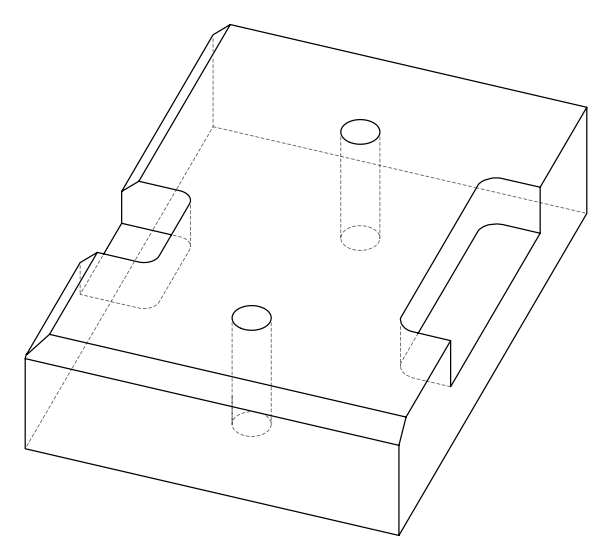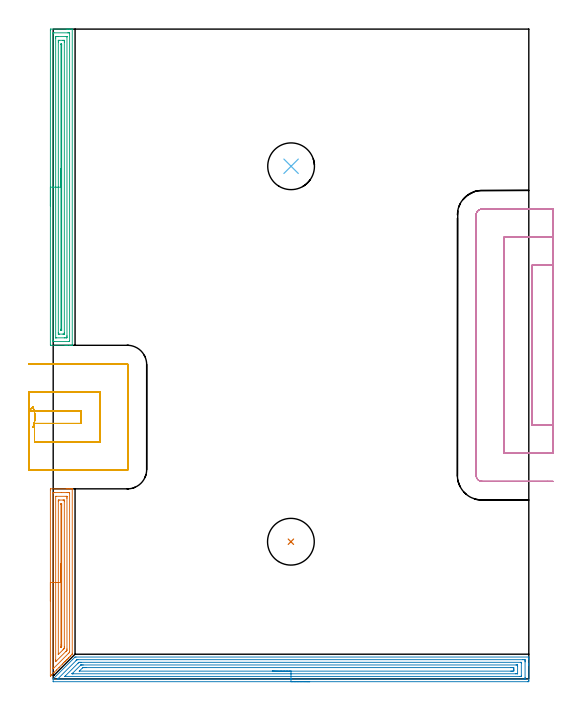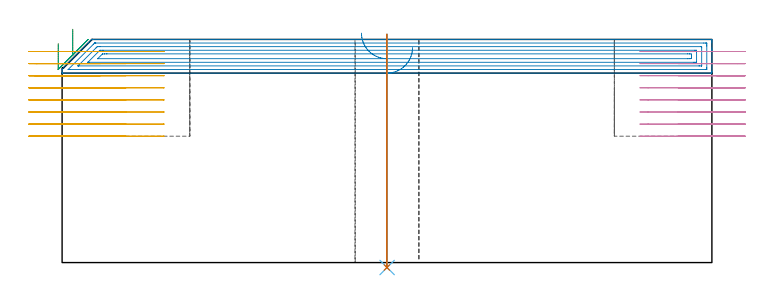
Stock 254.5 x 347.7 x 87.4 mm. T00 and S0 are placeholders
(PLAN: 7 operations, 2 tool changes, 45 min)
(1 AREA_MILL | FG_CHAMFER_SURFACE | UGT0205_001 | 3.96 min | 7394 mm3)
(2 AREA_MILL_1 | FG_CHAMFER_SURFACE_1 | UGT0205_001 | 10.24 min | 21548 mm3)
(3 AREA_MILL_2 | FG_CHAMFER_SURFACE_2 | UGT0205_001 | 6.95 min | 12020 mm3)
(4 MILL_SLOT | SLOT_PARTIAL_RECTANGULAR | UGT0201_094 | Follow Part, ap 5, ae 75% | 15.8 min | 237105 mm3)
(5 MILL_SLOT_1 | SLOT_PARTIAL_RECTANGULAR_1 | UGT0201_094 | Follow Part, ap 5, ae 75% | 7.33 min | 142918 mm3)
(6 INDEXABLE_INSERT_DRILL_THROUGH_HOLE_FROM_SOLID | STEP1HOLE | NXT0302_021 | 0.37 min | 42876 mm3)
(7 INDEXABLE_INSERT_DRILL_THROUGH_HOLE_FROM_SOLID_1 | STEP1HOLE_1 | NXT0302_021 | 0.37 min | 42876 mm3)
(TOOL UGT0205_001 | Chamfer Mill 20 x 3 x 45 deg. | D20 FL50 Z2)
(TOOL UGT0201_094 | End mill 20 mm | D20 FL38 Z4)
(TOOL NXT0302_021 | Index. Insert Drill 25mm [880-D2500L25-05] | D25 PA176 FL125 Z2)
(OP 1 AREA_MILL)
G17 G21 G94 G90
T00 M6
G54
G17 G0 G90 X-1.5 Y41.6 S1061 M3
G43 Z97.4 H0
Z85.7
G94 G1 Y41.638 Z84.828 F250.
Y41.752 Z83.964
Y41.941 Z83.112
Y42.203 Z82.28
Y42.537 Z81.474
Y42.94 Z80.7
Y43.408 Z79.964
Y43.94 Z79.272
Y44.529 Z78.629
Y45.172 Z78.04
Y45.864 Z77.509
Y46.6 Z77.04
Y47.374 Z76.637
Y48.18 Z76.303
Y49.012 Z76.041
Y49.864 Z75.852
Y50.728 Z75.738
Y51.6 Z75.7
Y101.102
X-1.496 Y101.466 Z75.702
X-1.491 Y101.69 Z75.706
X-1.264 Y101.7 Z75.933
X7.011 Z84.205
X7.595 Z84.792
X7.898 Z85.094
X8.482 Z85.678
X8.785 Z85.98
X9.39 Z86.589
X9.84 Z87.039
X10.172 Y101.693 Z87.363
X10.197 Y101.69 Z87.388
X10.2 Y101.548 Z87.4
Y13.693
X10.201 Y13.205 Z87.38
X10.128 Y13.127 Z87.326
X9.355 Y12.355 Z86.555
X9.08 Y12.078 Z86.275
X8.385 Y11.385 Z85.585
X8.019 Y11.017 Z85.215
X7.478 Y10.478 Z84.678
X7.127 Y10.126 Z84.324
X6.571 Y9.571 Z83.77
X6.235 Y9.234 Z83.432
X5.663 Y8.663 Z82.863
X4.941 Y7.941 Z82.141
X3.167 Y6.167 Z80.367
X1.774 Y4.774 Z78.974
X0.437 Y3.436 Z77.635
X-0.901 Y2.098 Z76.298
X-1.415 Y1.585 Z75.783
X-1.491 Y1.513 Z75.705
X-1.498 Y1.61 Z75.702
X-1.5 Y1.652 Z75.7
Y1.738
Y51.6
X-0.086 Z77.114
Y99.318
X-0.085 Y99.69 Z77.115
X0.424 Y99.698 Z77.624
X4.414 Y99.7 Z81.614
X7.518 Z84.718
X7.898 Z85.098
X8.407 Y99.698 Z85.607
X8.785 Y99.69 Z85.985
X8.786 Y99.318 Z85.986
Y14.585
X8.785 Y14.246 Z85.985
X8.513 Y13.967 Z85.713
X8.243 Y13.693 Z85.443
X8.07 Y13.52 Z85.27
X0.216 Y5.666 Z77.416
X0.063 Y5.517 Z77.263
X-0.085 Y5.377 Z77.115
X-0.086 Y5.666 Z77.114
Y5.667
Y51.6
X1.328 Z78.528
X1.329 Y97.625 Z78.529
X1.332 Y97.669 Z78.532
X1.334 Y97.684 Z78.534
X1.36 Y97.69 Z78.56
X1.525 Y97.699 Z78.725
X7.011 Y97.7 Z84.211
X7.176 Y97.699 Z84.376
X7.285 Y97.695 Z84.485
X7.365 Y97.689 Z84.565
X7.367 Y97.654 Z84.567
X7.37 Y97.534 Z84.57
X7.371 Y97.172 Z84.571
Y96.642
Y16.007
X7.367 Y15.477 Z84.567
X7.364 Y15.3 Z84.564
X7.288 Y15.199 Z84.488
X7.011 Y14.912 Z84.211
X6.849 Y14.748 Z84.049
X6.686 Y14.585 Z83.886
X1.334 Y9.234 Z78.534
X1.332 Y9.233 Z78.532
X1.331 Y9.234 Z78.531
X1.33 Y9.239 Z78.53
X1.329 Y9.596 Z78.529
X1.328 Y10.126 Z78.528
Y51.6
X2.743 Z79.943
Y94.858
X2.747 Y95.578 Z79.947
X2.75 Y95.677 Z79.95
X2.836 Y95.69 Z80.036
X3.513 Y95.7 Z80.713
X5.287 Z82.487
X5.673 Y95.695 Z82.873
X5.865 Y95.69 Z83.065
X5.95 Y95.685 Z83.15
X5.957 Y94.858 Z83.157
Y17.261
X5.955 Y16.539 Z83.155
X5.952 Y16.369 Z83.152
X5.95 Y16.328 Z83.15
X5.928 Y16.289 Z83.128
X5.861 Y16.216 Z83.061
X5.758 Y16.108 Z82.958
X5.627 Y15.976 Z82.827
X5.237 Y15.585 Z82.437
X2.83 Y13.179 Z80.03
X2.771 Y13.123 Z79.971
X2.751 Y13.107 Z79.951
X2.749 Z79.949
X2.747 Y13.114 Z79.947
X2.745 Y13.174 Z79.945
X2.743 Y13.526 Z79.943
Y13.693
Y51.6
X4.157 Z81.357
Y93.269
X4.158 Y93.463 Z81.358
X4.161 Y93.592 Z81.361
X4.164 Y93.687 Z81.364
X4.195 Y93.69 Z81.395
X4.35 Y93.698 Z81.55
X4.439 Y93.699 Z81.639
X4.493 Y93.698 Z81.693
X4.523 Y93.694 Z81.723
X4.534 Y93.691 Z81.734
X4.536 Y93.656 Z81.736
X4.542 Y93.269 Z81.742
X4.543 Y93.075 Z81.743
Y92.881
Y17.959
X4.541 Y17.61 Z81.741
X4.539 Y17.436 Z81.739
X4.536 Y17.353 Z81.736
X4.459 Y17.261 Z81.659
X4.406 Y17.205 Z81.606
X4.35 Y17.148 Z81.55
X4.293 Y17.093 Z81.493
X4.18 Y16.988 Z81.38
X4.161 Y16.974 Z81.361
X4.16 Y16.979 Z81.36
X4.158 Y17.011 Z81.358
X4.157 Y18.153 Z81.357
Y51.6
Y52.472 Z81.395
Y53.336 Z81.509
Y54.188 Z81.698
Y55.02 Z81.96
Y55.826 Z82.294
Y56.6 Z82.697
Y57.336 Z83.165
Y58.028 Z83.696
Y58.671 Z84.286
Y59.26 Z84.929
Y59.792 Z85.621
Y60.26 Z86.357
Y60.663 Z87.131
Y60.997 Z87.937
Y61.259 Z88.769
Y61.448 Z89.62
Y61.562 Z90.485
Y61.6 Z91.357
G0 Z97.4
M5
M2
(OP 2 AREA_MILL_1)
G17 G21 G94 G90
T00 M6
G54
G17 G0 G90 X137.25 Y-1.5 S1061 M3
G43 Z97.4 H0
Z84.2
G94 G1 X137.212 Z83.328 F250.
X137.098 Z82.464
X136.909 Z81.612
X136.647 Z80.78
X136.313 Z79.974
X135.91 Z79.2
X135.442 Z78.464
X134.91 Z77.772
X134.321 Z77.129
X133.678 Z76.54
X132.986 Z76.008
X132.25 Z75.54
X131.476 Z75.137
X130.67 Z74.803
X129.838 Z74.541
X128.987 Z74.352
X128.122 Z74.238
X127.25 Z74.2
X0.152
X0.039 Y-1.496 Z74.204
X0.01 Y-1.493 Z74.206
X0. Y-1.343 Z74.356
Y-0.192 Z75.507
Y0. Z75.698
X10.356 Y10.356 Z86.055
X11.694 Y11.694 Z87.392
X12.193 Y11.7 Z87.4
X254.348
X254.49 Y11.694 Z87.393
X254.5 Y11.402 Z87.101
Y10.983 Z86.682
Y10.383 Z86.077
Y8.322 Z84.019
Y7.741 Z83.436
Y7.302 Z82.998
Y-0.773 Z74.924
X254.497 Y-1.063 Z74.634
X254.49 Y-1.491 Z74.206
X254.34 Y-1.496 Z74.202
X253.902 Y-1.5 Z74.2
X127.25
Y-0.086 Z75.614
X3.175 Y-0.085 Z75.615
X2.458 Y-0.08 Z75.62
X2.382 Y-0.079 Z75.621
Y-0.073 Z75.627
Y-0.069 Z75.631
X12.193 Y9.743 Z85.443
X12.517 Y10.063 Z85.763
X12.711 Y10.25 Z85.95
X12.743 Y10.279 Z85.979
X12.788 Y10.281 Z85.981
X12.886 Y10.284 Z85.984
X13.085 Y10.285 Z85.985
X13.183 Y10.286 Z85.986
X251.324
X252.118 Y10.285 Z85.985
X252.218 Y10.284 Z85.984
X252.471 Y10.279 Z85.979
X252.49 Y10.197 Z85.897
X252.496 Y10.009 Z85.709
X252.499 Y9.502 Z85.202
X252.5 Y9.125 Z84.825
X252.499 Y0.698 Z76.398
X252.498 Y0.323 Z76.023
X252.49 Y-0.055 Z75.645
X252.482 Y-0.08 Z75.62
X252.464 Y-0.081 Z75.619
X252.416 Y-0.084 Z75.616
X252.317 Y-0.085 Z75.615
X252.118 Y-0.086 Z75.614
X127.25
Y1.328 Z77.028
X6.588 Y1.329 Z77.029
X6.419
X6.285 Y1.332 Z77.032
X6.246 Y1.334 Z77.034
X6.245 Y1.335 Z77.035
X6.253 Y1.347 Z77.047
X6.301 Y1.399 Z77.099
X6.478 Y1.578 Z77.278
X6.658 Y1.759 Z77.459
X13.305 Y8.405 Z84.105
X13.525 Y8.622 Z84.322
X13.753 Y8.842 Z84.542
X13.791 Y8.865 Z84.565
X13.851 Y8.867 Z84.567
X13.977 Y8.869 Z84.569
X14.616 Y8.871 Z84.571
X14.869 Y8.872 Z84.572
X250.082 Y8.871 Z84.571
X250.334 Y8.869 Z84.569
X250.418 Y8.868 Z84.568
X250.477 Y8.865 Z84.565
X250.49 Y8.785 Z84.485
X250.495 Y8.622 Z84.322
X250.499 Y8.459 Z84.159
Y1.578 Z77.278
X250.497 Y1.418 Z77.118
X250.49 Y1.361 Z77.061
X250.484 Y1.335 Z77.035
X250.46 Y1.334 Z77.034
X250.334 Y1.331 Z77.031
X249.695 Y1.329 Z77.029
X249.442 Y1.328 Z77.028
X127.25
Y2.743 Z78.443
X10.729
X10.409 Y2.744 Z78.444
X10.118 Y2.746 Z78.446
X10.113 Y2.749 Z78.449
X10.111 Y2.753 Z78.453
X10.133 Y2.779 Z78.479
X10.409 Y3.06 Z78.76
X14.537 Y7.188 Z82.888
X14.649 Y7.297 Z82.997
X14.74 Y7.384 Z83.084
X14.8 Y7.44 Z83.14
X14.869 Y7.45 Z83.15
X15.16 Y7.454 Z83.154
X15.761 Y7.457 Z83.157
X16.048
X247.659
X247.947 Y7.456 Z83.156
X248.383 Y7.452 Z83.152
X248.479 Y7.45 Z83.15
X248.49 Y7.283 Z82.983
X248.499 Y6.911 Z82.611
X248.5 Y6.861 Z82.561
X248.499 Y2.924 Z78.624
X248.497 Y2.82 Z78.52
X248.493 Y2.769 Z78.469
X248.49 Y2.75 Z78.45
X248.463 Y2.748 Z78.448
X248.261 Y2.745 Z78.445
X247.659 Y2.743 Z78.443
X247.371
X127.25
Y4.157 Z79.857
X14.04
X13.989 Y4.158 Z79.858
X13.977 Y4.16 Z79.86
X13.974 Y4.162 Z79.862
X13.973 Y4.167 Z79.867
X13.977 Y4.177 Z79.877
X15.761 Y5.962 Z81.662
X15.771 Y5.97 Z81.67
X15.791 Y5.98 Z81.68
X16.594 Y6.038 Z81.738
X16.652 Y6.04 Z81.74
X17.481 Y6.043 Z81.743
X17.544
X244.983
X245.815 Y6.039 Z81.739
X245.875 Y6.036 Z81.736
X246.49 Y5.98 Z81.68
X246.498 Y5.365 Z81.065
X246.499 Y5.1 Z80.8
X246.496 Y4.487 Z80.187
X246.49 Y4.22 Z79.92
X245.932 Y4.163 Z79.863
X245.875 Y4.161 Z79.861
X245.046 Y4.157 Z79.857
X244.983
X127.25
X126.378 Z79.895
X125.514 Z80.009
X124.662 Z80.198
X123.83 Z80.46
X123.024 Z80.794
X122.25 Z81.197
X121.514 Z81.665
X120.822 Z82.196
X120.179 Z82.786
X119.59 Z83.429
X119.058 Z84.121
X118.59 Z84.857
X118.187 Z85.631
X117.853 Z86.437
X117.591 Z87.269
X117.402 Z88.12
X117.288 Z88.985
X117.25 Z89.857
G0 Z97.4
M5
M2
(OP 3 AREA_MILL_2)
G17 G21 G94 G90
T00 M6
G54
G17 G0 G90 X-1.5 Y253.1 S1061 M3
G43 Z97.4 H0
Z85.7
G94 G1 Y253.138 Z84.828 F250.
Y253.252 Z83.964
Y253.441 Z83.112
Y253.703 Z82.28
Y254.037 Z81.474
Y254.44 Z80.7
Y254.908 Z79.964
Y255.44 Z79.272
Y256.029 Z78.629
Y256.672 Z78.04
Y257.364 Z77.508
Y258.1 Z77.04
Y258.874 Z76.637
Y259.68 Z76.303
Y260.512 Z76.041
Y261.364 Z75.852
Y262.228 Z75.738
Y263.1 Z75.7
Y347.081
X-1.497 Y347.446 Z75.702
X-1.492 Y347.69 Z75.706
X-1.244 Y347.7 Z75.953
X7.011 Z84.205
X7.556 Z84.753
X7.898 Z85.094
X8.443 Z85.639
X8.785 Z85.98
X9.468 Z86.668
X9.793 Z86.992
X10.168 Y347.693 Z87.36
X10.205 Y347.69 Z87.395
X10.2 Y347.532 Z87.4
Y178.672
X10.197 Y178.51 Z87.388
X10.168 Y178.507 Z87.36
X9.793 Y178.5 Z86.992
X9.469 Z86.668
X8.785 Z85.98
X7.556 Z84.753
X7.011 Z84.205
X6.396 Z83.592
X-1.245 Z75.953
X-1.492 Y178.51 Z75.706
X-1.499 Y178.757 Z75.699
Y178.779
X-1.5 Y263.1 Z75.7
X-0.086 Z77.114
Y345.294
X-0.085 Y345.69 Z77.115
X0.401 Y345.699 Z77.601
X7.898 Y345.7 Z85.098
X8.383 Y345.699 Z85.583
X8.785 Y345.69 Z85.985
X8.786 Y345.294 Z85.986
Y180.906
X8.785 Y180.51 Z85.985
X8.299 Y180.501 Z85.499
X0.802 Y180.5 Z78.002
X0.317 Y180.501 Z77.517
X-0.085 Y180.51 Z77.115
X-0.086 Y180.906 Z77.114
Y180.907
Y263.1
X1.328 Z78.528
X1.329 Y342.614 Z78.529
X1.33 Y342.976 Z78.53
X1.333 Y343.507 Z78.533
X1.336 Y343.68 Z78.536
X1.504 Y343.693 Z78.704
X1.689 Y343.697 Z78.889
X2.385 Y343.7 Z79.585
X2.576 Z79.776
X7.011 Y343.699 Z84.211
X7.202 Y343.696 Z84.402
X7.329 Y343.691 Z84.529
X7.365 Y343.688 Z84.565
X7.367 Y343.671 Z84.567
X7.369 Y343.628 Z84.569
X7.371 Y343.507 Z84.571
Y183.586
X7.37 Y183.224 Z84.57
X7.366 Y182.693 Z84.566
X7.364 Y182.521 Z84.564
X7.196 Y182.507 Z84.396
X7.011 Y182.503 Z84.211
X6.315 Y182.5 Z83.515
X6.124 Z83.324
X1.689 Y182.501 Z78.889
X1.498 Y182.504 Z78.698
X1.371 Y182.509 Z78.571
X1.334 Y182.512 Z78.534
X1.333 Y182.529 Z78.533
X1.331 Y182.572 Z78.531
X1.329 Y182.693 Z78.529
X1.328 Y263.1 Z78.528
X2.743 Z79.943
Y340.827
X2.745 Y341.551 Z79.945
X2.748 Y341.656 Z79.948
X2.749 Y341.681 Z79.949
X2.761 Y341.69 Z79.961
X2.813 Y341.693 Z80.013
X3.03 Y341.697 Z80.23
X3.463 Y341.7 Z80.663
X5.237 Z82.437
X5.676 Y341.698 Z82.876
X5.886 Y341.694 Z83.086
X5.937 Y341.69 Z83.137
X5.951 Y341.685 Z83.151
X5.952 Y341.668 Z83.152
X5.955 Y341.6 Z83.155
X5.957 Y340.995 Z83.157
Y340.827
Y185.373
X5.955 Y184.649 Z83.155
X5.952 Y184.544 Z83.152
X5.951 Y184.519 Z83.151
X5.939 Y184.51 Z83.139
X5.887 Y184.507 Z83.087
X5.67 Y184.503 Z82.87
X5.237 Y184.5 Z82.437
X3.463 Z80.663
X3.024 Y184.502 Z80.224
X2.814 Y184.506 Z80.014
X2.763 Y184.51 Z79.963
X2.749 Y184.515 Z79.949
X2.747 Y184.532 Z79.947
X2.745 Y184.6 Z79.945
X2.743 Y185.205 Z79.943
Y185.373
Y263.1
X4.157 Z81.357
Y339.429
X4.158 Y339.559 Z81.358
X4.161 Y339.662 Z81.361
X4.164 Y339.689 Z81.364
X4.168 Y339.692 Z81.368
X4.186 Y339.695 Z81.386
X4.35 Y339.698 Z81.55
X4.444 Y339.697 Z81.644
X4.501 Y339.694 Z81.701
X4.527 Y339.691 Z81.727
X4.536 Y339.623 Z81.736
X4.541 Y339.235 Z81.741
X4.542 Y339.04 Z81.742
X4.543 Y186.771 Z81.743
X4.542 Y186.641 Z81.742
X4.538 Y186.538 Z81.738
X4.536 Y186.511 Z81.736
X4.532 Y186.508 Z81.732
X4.514 Y186.505 Z81.714
X4.35 Y186.502 Z81.55
X4.257 Y186.503 Z81.457
X4.199 Y186.506 Z81.399
X4.173 Y186.509 Z81.373
X4.164 Y186.577 Z81.364
X4.159 Y186.965 Z81.359
X4.158 Y187.16 Z81.358
X4.157 Y263.1 Z81.357
Y263.972 Z81.395
Y264.836 Z81.509
Y265.688 Z81.698
Y266.52 Z81.96
Y267.326 Z82.294
Y268.1 Z82.697
Y268.836 Z83.165
Y269.528 Z83.696
Y270.171 Z84.286
Y270.76 Z84.929
Y271.292 Z85.621
Y271.76 Z86.357
Y272.163 Z87.131
Y272.497 Z87.937
Y272.759 Z88.769
Y272.948 Z89.62
Y273.062 Z90.485
Y273.1 Z91.357
G0 Z97.4
M5
M2
(OP 4 MILL_SLOT)
G17 G21 G94 G90
T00 M6
G54
G17 G0 G90 X267.5 Y221.4 S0 M3
G43 Z97.4 H0
Z82.662
G94 G1 X264.5 F250.
X256.3 F500.
Y135.7
X264.5
X267.5 F250.
Y236.4
X264.5
X241.3 F500.
Y120.7
X264.5
X267.5 F250.
Y251.4
X264.5
X229.5 F500.
G3 X226.3 Y248.2 R3.2
G1 Y108.9
G3 X229.5 Y105.7 R3.2
G1 X264.5
X267.5 F250.
G0 Y221.4 Z77.925
G1 X264.5
X256.3 F500.
Y135.7
X264.5
X267.5 F250.
Y236.4
X264.5
X241.3 F500.
Y120.7
X264.5
X267.5 F250.
Y251.4
X264.5
X229.5 F500.
G3 X226.3 Y248.2 R3.2
G1 Y108.9
G3 X229.5 Y105.7 R3.2
G1 X264.5
X267.5 F250.
G0 Y221.4 Z73.187
G1 X264.5
X256.3 F500.
Y135.7
X264.5
X267.5 F250.
Y236.4
X264.5
X241.3 F500.
Y120.7
X264.5
X267.5 F250.
Y251.4
X264.5
X229.5 F500.
G3 X226.3 Y248.2 R3.2
G1 Y108.9
G3 X229.5 Y105.7 R3.2
G1 X264.5
X267.5 F250.
G0 Y221.4 Z68.45
G1 X264.5
X256.3 F500.
Y135.7
X264.5
X267.5 F250.
Y236.4
X264.5
X241.3 F500.
Y120.7
X264.5
X267.5 F250.
Y251.4
X264.5
X229.5 F500.
G3 X226.3 Y248.2 R3.2
G1 Y108.9
G3 X229.5 Y105.7 R3.2
G1 X264.5
X267.5 F250.
G0 Y221.4 Z63.712
G1 X264.5
X256.3 F500.
Y135.7
X264.5
X267.5 F250.
Y236.4
X264.5
X241.3 F500.
Y120.7
X264.5
X267.5 F250.
Y251.4
X264.5
X229.5 F500.
G3 X226.3 Y248.2 R3.2
G1 Y108.9
G3 X229.5 Y105.7 R3.2
G1 X264.5
X267.5 F250.
G0 Y221.4 Z58.975
G1 X264.5
X256.3 F500.
Y135.7
X264.5
X267.5 F250.
Y236.4
X264.5
X241.3 F500.
Y120.7
X264.5
X267.5 F250.
Y251.4
X264.5
X229.5 F500.
G3 X226.3 Y248.2 R3.2
G1 Y108.9
G3 X229.5 Y105.7 R3.2
G1 X264.5
X267.5 F250.
G0 Y221.4 Z54.237
G1 X264.5
X256.3 F500.
Y135.7
X264.5
X267.5 F250.
Y236.4
X264.5
X241.3 F500.
Y120.7
X264.5
X267.5 F250.
Y251.4
X264.5
X229.5 F500.
G3 X226.3 Y248.2 R3.2
G1 Y108.9
G3 X229.5 Y105.7 R3.2
G1 X264.5
X267.5 F250.
G0 Y221.4 Z49.5
G1 X264.5
X256.3 F500.
Y135.7
X264.5
X267.5 F250.
Y236.4
X264.5
X241.3 F500.
Y120.7
X264.5
X267.5 F250.
Y251.4
X264.5
X229.5 F500.
G3 X226.3 Y248.2 R3.2
G1 Y108.9
G3 X229.5 Y105.7 R3.2
G1 X264.5
X267.5 F250.
G0 Z97.4
M5
M2
(OP 5 MILL_SLOT_1)
G17 G21 G94 G90
T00 M6
G54
G17 G0 G90 X-10.768 Y134.639 S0 M3
G43 Z97.4 H0
Z82.662
G94 G1 X-10. Y137.539 F250.
G3 X-10. Y142.661 R10.
G1 X-10.768 Y145.561
X-13. Y143.5
X-10.
X15. F500.
Y136.7
X-10.
Y126.7
X25.
Y153.5
X-10.
X-13. F250.
Y111.7
X-10.
X39.7 F500.
G3 X40. Y112. R0.3
G1 Y168.2
G3 X39.7 Y168.5 R0.3
G1 X-10.
X-13. F250.
G0 X-10.768 Y134.639 Z77.925
G1 X-10. Y137.539
G3 X-10. Y142.661 R10.
G1 X-10.768 Y145.561
X-13. Y143.5
X-10.
X15. F500.
Y136.7
X-10.
Y126.7
X25.
Y153.5
X-10.
X-13. F250.
Y111.7
X-10.
X39.7 F500.
G3 X40. Y112. R0.3
G1 Y168.2
G3 X39.7 Y168.5 R0.3
G1 X-10.
X-13. F250.
G0 X-10.768 Y134.639 Z73.187
G1 X-10. Y137.539
G3 X-10. Y142.661 R10.
G1 X-10.768 Y145.561
X-13. Y143.5
X-10.
X15. F500.
Y136.7
X-10.
Y126.7
X25.
Y153.5
X-10.
X-13. F250.
Y111.7
X-10.
X39.7 F500.
G3 X40. Y112. R0.3
G1 Y168.2
G3 X39.7 Y168.5 R0.3
G1 X-10.
X-13. F250.
G0 X-10.768 Y134.639 Z68.45
G1 X-10. Y137.539
G3 X-10. Y142.661 R10.
G1 X-10.768 Y145.561
X-13. Y143.5
X-10.
X15. F500.
Y136.7
X-10.
Y126.7
X25.
Y153.5
X-10.
X-13. F250.
Y111.7
X-10.
X39.7 F500.
G3 X40. Y112. R0.3
G1 Y168.2
G3 X39.7 Y168.5 R0.3
G1 X-10.
X-13. F250.
G0 X-10.768 Y134.639 Z63.712
G1 X-10. Y137.539
G3 X-10. Y142.661 R10.
G1 X-10.768 Y145.561
X-13. Y143.5
X-10.
X15. F500.
Y136.7
X-10.
Y126.7
X25.
Y153.5
X-10.
X-13. F250.
Y111.7
X-10.
X39.7 F500.
G3 X40. Y112. R0.3
G1 Y168.2
G3 X39.7 Y168.5 R0.3
G1 X-10.
X-13. F250.
G0 X-10.768 Y134.639 Z58.975
G1 X-10. Y137.539
G3 X-10. Y142.661 R10.
G1 X-10.768 Y145.561
X-13. Y143.5
X-10.
X15. F500.
Y136.7
X-10.
Y126.7
X25.
Y153.5
X-10.
X-13. F250.
Y111.7
X-10.
X39.7 F500.
G3 X40. Y112. R0.3
G1 Y168.2
G3 X39.7 Y168.5 R0.3
G1 X-10.
X-13. F250.
G0 X-10.768 Y134.639 Z54.237
G1 X-10. Y137.539
G3 X-10. Y142.661 R10.
G1 X-10.768 Y145.561
X-13. Y143.5
X-10.
X15. F500.
Y136.7
X-10.
Y126.7
X25.
Y153.5
X-10.
X-13. F250.
Y111.7
X-10.
X39.7 F500.
G3 X40. Y112. R0.3
G1 Y168.2
G3 X39.7 Y168.5 R0.3
G1 X-10.
X-13. F250.
G0 X-10.768 Y134.639 Z49.5
G1 X-10. Y137.539
G3 X-10. Y142.661 R10.
G1 X-10.768 Y145.561
X-13. Y143.5
X-10.
X15. F500.
Y136.7
X-10.
Y126.7
X25.
Y153.5
X-10.
X-13. F250.
Y111.7
X-10.
X39.7 F500.
G3 X40. Y112. R0.3
G1 Y168.2
G3 X39.7 Y168.5 R0.3
G1 X-10.
X-13. F250.
G0 Z97.4
M5
M2
(OP 6 INDEXABLE_INSERT_DRILL_THROUGH_HOLE_FROM_SOLID)
G17 G21 G94 G90
T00 M6
G54
G17 G0 G90 X127.3 Y274.3 S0 M3
G43 Z97.4 H1
G94 G81 G98 Z-1.937 F250. R89.4
G80
M5
M2
(OP 7 INDEXABLE_INSERT_DRILL_THROUGH_HOLE_FROM_SOLID_1)
G17 G21 G94 G90
T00 M6
G54
G17 G0 G90 X127.2 Y73.4 S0 M3
G43 Z97.4 H1
G94 G81 G98 Z-1.937 F250. R89.4
G80
M5
M2
